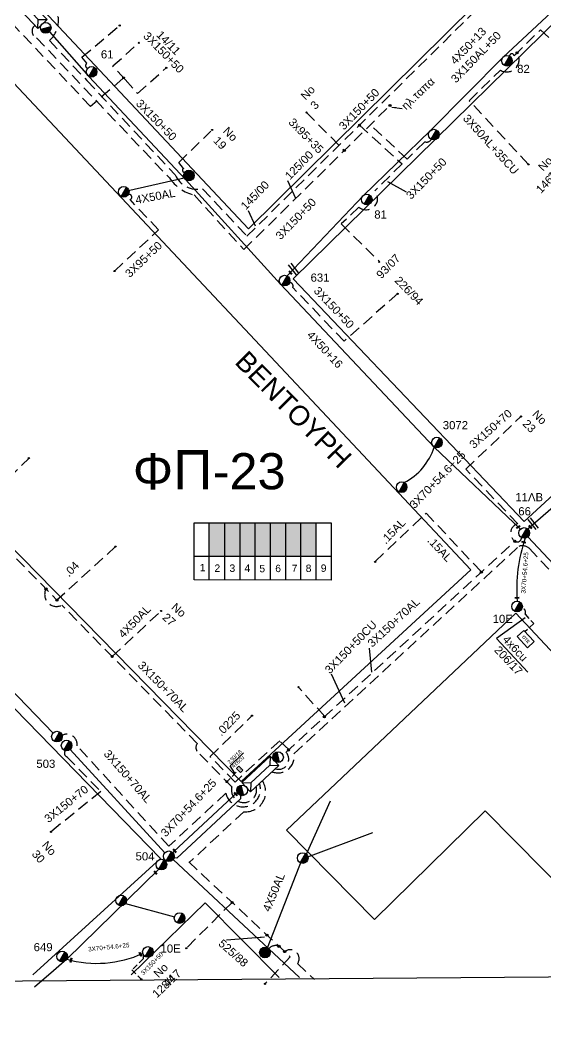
# Model space of a CAD drawing. Header units: millimetres. Extents: x 771 to 3391, y 686 to 1835.
# Drawn here: x 2341.4 to 2457.7, y 748.3 to 971.9 of the extents above; entities that cross this region are included whole.
import ezdxf

# ---------------------------------------------------------------- set-up
doc = ezdxf.new("R2010")
doc.units = ezdxf.units.MM
doc.linetypes.add('DASHED', pattern=[19.05, 12.7, -6.35])
for name, color, linetype in [('Pillar OTE', 7, 'Continuous'), ('Άγνωστα', 7, 'Continuous'), ('Γυμνά εναέρια ΧΤ (3Φ)   4x16CU', 7, 'Continuous'), ('Γυμνά εναέρια ΧΤ (3Φ)   4x50CU', 7, 'Continuous'), ('Γυμνά εναέρια ΧΤ και ΦΟΠ (3Φ)   4x50+16AL', 7, 'Continuous'), ('Εναέρια παροχή ΧΤ 4x25', 7, 'SYN_LINE'), ('Επιγραφές - Σχήματα', 7, 'Continuous'), ('Καλωδια Χ.Τ 3x95+35', 7, 'DASHED'), ('Καλωδια Χ.Τ. 3x50+35', 7, 'Continuous'), ('Καλωδια ΧΤ  3X95+50', 7, 'Continuous'), ('Καλώδια ΧΤ   15AL', 7, 'DASHED'), ('Καλώδια ΧΤ   3x150+50CU', 7, 'DASHED'), ('Καλώδια ΧΤ   3x150+70AL', 7, 'DASHED'), ('Καλώδια ΧΤ   3x150AL+50CU', 7, 'DASHED'), ('Μηχανική τομή', 7, 'Continuous'), ('Στύλος Ξύλινος', 7, 'Continuous'), ('Στύλος Ξύλινος @ 1', 7, 'Continuous'), ('Στύλος ΦΜ', 7, 'Continuous'), ('Στύλος ΦΜ @ 1', 7, 'Continuous'), ('Συνδέσεις', 7, 'Continuous'), ('Συνεστραμμένα ΧΤ   3x70+54.6+25 AL', 7, 'SYN_LINE'), ('Τομή', 7, 'Continuous'), ('Υποσταθμός εναέριος 2 στύλων', 7, 'Continuous'), ('Υποσταθμός πόλεως', 7, 'Continuous'), ('Υπόβαθρο ΔΕΗ', 7, 'Continuous'), ('Υπόγεια Καλώδια Δικτύου ΧΤ   .04', 7, 'DASHED'), ('Υπόγεια Καλώδια Δικτύου ΧΤ   .15', 7, 'DASHED'), ('Υπόγεια καλώδια Παροχών ΧΤ   .0225', 7, 'DASHED'), ('Υπόγεια καλώδια Παροχών ΧΤ   4x50AL', 7, 'DASHED'), ('Υπόγεια καλώδια Παροχών ΧΤ   4x6', 7, 'DASHED')]:
    doc.layers.add(name, color=color, linetype=linetype)
doc.styles.add('arial', font='arial.ttf')
doc.styles.get("Standard").update_dxf_attribs({"font": 'arial.ttf'})
doc.linetypes.add('SYN_LINE', pattern='A,0.5,-0.0001,["/\\/\\/\\/",Standard,S=0.1,R=0,X=0,Y=-0.05],-0.25', length=0.7501)
doc.dimstyles.new('ISO-25', dxfattribs={"dimtxt": 2.5, "dimasz": 2.5, "dimexe": 1.25, "dimexo": 0.625, "dimtad": 1, "dimtxsty": 'Standard', "dimcen": 2.5, "dimadec": 0, "dimazin": 0, "dimtfac": 1, "dimtmove": 0, "dimatfit": 3, "dimfxl": 1, "dimarcsym": 0})

# ---------------------------------------------------------------- blocks, each defined once
blk = doc.blocks.new('ΥΠΑΡΧΩΝ ΤΣΙΜΕΝΤΕΝΙΟΣ ΣΤΥΛΟΣ')
at = {"layer": 'Στύλος ΦΜ'}
blk.add_hatch(color=7, dxfattribs=at).paths.add_polyline_path([(-1.29, -2.28, 0.574793), (2.62, 0, 0.268822), (1.3, 2.27)])
at = {"layer": 'Στύλος ΦΜ', "color": 7}
blk.add_line((-1.29, -2.28), (1.3, 2.27), dxfattribs=at)
blk.add_circle((0, 0), 2.62, dxfattribs=at)
at = {"layer": 'Στύλος ΦΜ', "flags": 4}
for tag, p in [('ΑΡΙΘΜΟΣ', (-4.68, 8.05)), ('ΤΥΠΟΣ', (-4.91, 3.03))]:
    blk.add_attdef(tag, p, '', height=4, dxfattribs=at)
blk = doc.blocks.new('ΥΠΟΣΤΑΘΜΟΣ ΕΝΑΕΡΙΟΣ ΕΠΙ 2 ΣΤΥΛΩΝ')
at = {"layer": 'Υποσταθμός εναέριος 2 στύλων', "linetype": 'Continuous'}
for points in [[(-11.97, -2.11, 0.574793), (-8.45, -0.07, 0.268822), (-9.64, 1.98)], [(9.68, -2.15, 0.574793), (13.19, -0.1, 0.268822), (12.01, 1.95)]]:
    blk.add_hatch(color=256, dxfattribs=at).paths.add_polyline_path(points)
for p, q in [((-11.97, -2.11), (-9.64, 1.98)), ((9.68, -2.15), (12.01, 1.95))]:
    blk.add_line(p, q, dxfattribs=at)
for centre in [(-10.81, -0.07), (10.84, -0.1)]:
    blk.add_circle(centre, 2.36, dxfattribs=at)
at = {"layer": 'Υποσταθμός πόλεως', "linetype": 'Continuous', "ltscale": 40}
blk.add_lwpolyline([(-8.57, 2.82), (8.57, 2.82), (8.57, -2.82), (-8.57, -2.82)], close=True, dxfattribs=at)
for points in [[(-5.75, 0), (-8.57, 2.82)], [(-8.57, -2.82), (-5.75, 0)], [(-5.75, 0), (5.75, 0)], [(5.75, 0), (8.57, 2.82)], [(8.57, -2.82), (5.75, 0)]]:
    blk.add_lwpolyline(points, dxfattribs=at)
at = {"layer": 'Υποσταθμός εναέριος 2 στύλων', "ltscale": 40, "flags": 1}
for tag, p in [('ΜΕΤΑΣΧΗΜΑΤΙΣΜΟΣ', (14.09, 2.51)), ('ΙΣΧΥΣ', (14.07, -0.28)), ('ΑΡΙΘΜΟΣ', (14.19, -3))]:
    blk.add_attdef(tag, p, '', height=1.8, dxfattribs=at)
blk = doc.blocks.new('ΜΗΧΑΝΙΚΗ ΤΟΜΗ')
at = {"layer": 'Μηχανική τομή', "ltscale": 40}
for p, q in [((-1.89, 0.78), (1.89, 0.78)), ((1.89, 0), (-1.89, 0))]:
    blk.add_line(p, q, dxfattribs=at)
blk = doc.blocks.new('ΤΟΜΗ')
at = {"layer": 'Τομή', "ltscale": 40}
for p, q in [((-5.68, 0), (5.68, 0)), ((5.68, -2.33), (-5.68, -2.33))]:
    blk.add_line(p, q, dxfattribs=at)
blk = doc.blocks.new('_ΣΥΝΔΕΣΗ')
at = {"layer": 'Συνδέσεις', "linetype": 'SYN_LINE', "ltscale": 40}
blk.add_hatch(color=256, dxfattribs=at).paths.add_polyline_path([(0.5, -0.01, 1), (-0.5, -0.01, 1)])
at = {"layer": 'Συνδέσεις'}
blk.add_circle((0, -0.01), 0.5, dxfattribs=at)
blk = doc.blocks.new('ΥΠΑΡΧΩΝ ΞΥΛΙΝΟΣ ΣΤΥΛΟΣ')
at = {"layer": 'Στύλος Ξύλινος'}
h = blk.add_hatch(color=7, dxfattribs=at)
h.paths.add_polyline_path([(-2.62, 0, 0.270008), (-1.29, -2.28), (1.3, 2.27, 0.576266)])
h.paths.add_polyline_path([(-1.29, -2.28, 0.574793), (2.62, 0, 0.268822), (1.3, 2.27)])
at = {"layer": 'Στύλος Ξύλινος', "color": 7}
blk.add_line((-1.29, -2.28), (1.3, 2.27), dxfattribs=at)
blk.add_circle((0, 0), 2.62, dxfattribs=at)
at = {"layer": 'Στύλος Ξύλινος', "flags": 4}
for tag, p in [('ΑΡΙΘΜΟΣ', (-4.91, 8.6)), ('ΤΥΠΟΣ', (-4.85, 3.39))]:
    blk.add_attdef(tag, p, '', height=4, dxfattribs=at)
blk = doc.blocks.new('TSONTA XT1')
at = {"ltscale": 40}
h = blk.add_hatch(color=256, dxfattribs=at)
h.dxf.hatch_style = 1
h.paths.add_polyline_path([(596, 2487.7), (597.1, 2488.8), (596, 2489.9), (594.9, 2488.8)])
blk.add_lwpolyline([(594.9, 2488.8), (596, 2489.9), (597.1, 2488.8), (596, 2487.7)], close=True, dxfattribs=at)
blk = doc.blocks.new('PILLAR ΟΤΕ')
at = {"layer": 'Pillar OTE', "ltscale": 40}
blk.add_lwpolyline([(-3.31, 2.02), (3.39, 2.02), (3.39, -1.99), (-3.31, -1.99)], close=True, dxfattribs=at)
at = {"layer": 'Pillar OTE', "insert": (-1.81, 0.71), "char_height": 1.3575, "width": 109.961, "attachment_point": 1}
blk.add_mtext('{\\fArial|b1|i0|c161|p34;OTE}', dxfattribs=at)

msp = doc.modelspace()

# ---------------------------------------------------------------- hatches: boundary and pattern name
at = {"layer": 'Καλώδια ΧΤ   3x150+50CU', "linetype": 'DASHED', "ltscale": 0.2}
h = msp.add_hatch(color=62, dxfattribs=at)
h.dxf.hatch_style = 1
h.paths.add_polyline_path([(2386.64348, 860.65205), (2383.20361, 860.65227), (2383.20315, 853.29168), (2386.64302, 853.28834)])
h = msp.add_hatch(color=173, dxfattribs=at)
h.dxf.hatch_style = 1
h.paths.add_polyline_path([(2390.08305, 860.65184), (2386.64348, 860.65205), (2386.64302, 853.28834), (2390.08259, 853.285)])
h = msp.add_hatch(color=5, dxfattribs=at)
h.dxf.hatch_style = 1
h.paths.add_polyline_path([(2393.38061, 860.65163), (2390.08305, 860.65184), (2390.08259, 853.285), (2393.38015, 853.2818)])
h = msp.add_hatch(color=151, dxfattribs=at)
h.dxf.hatch_style = 1
h.paths.add_polyline_path([(2396.76661, 860.65142), (2393.38061, 860.65163), (2393.38015, 853.2818), (2396.76614, 853.27851)])
h = msp.add_hatch(color=30, dxfattribs=at)
h.dxf.hatch_style = 1
h.paths.add_polyline_path([(2400.16325, 860.65121), (2396.76661, 860.65142), (2396.76614, 853.27851), (2400.16279, 853.27521)])
h = msp.add_hatch(color=1, dxfattribs=at)
h.dxf.hatch_style = 1
h.paths.add_polyline_path([(2403.5003, 860.651), (2400.16325, 860.65121), (2400.16279, 853.27521), (2403.49983, 853.27197)])
h = msp.add_hatch(color=6, dxfattribs=at)
h.dxf.hatch_style = 1
h.paths.add_polyline_path([(2406.88867, 860.65079), (2403.5003, 860.651), (2403.49983, 853.27197), (2406.88821, 853.26868)])

# ---------------------------------------------------------------- linework, layer by layer
at = {"layer": 'Pillar OTE', "ltscale": 40}
for points in [[(2379.87491, 848.01219), (2379.8757, 860.65248), (2410.20877, 860.65058), (2410.20798, 847.98283), (2379.87491, 848.01312)], [(2383.20282, 848.0098), (2383.20361, 860.65227)], [(2386.64269, 848.00636), (2386.64348, 860.65205)], [(2390.08226, 848.00293), (2390.08305, 860.65184)], [(2393.37982, 847.99963), (2393.38061, 860.65163)], [(2396.76581, 847.99625), (2396.76661, 860.65142)], [(2400.16246, 847.99286), (2400.16325, 860.65121)], [(2403.4995, 847.98953), (2403.5003, 860.651)], [(2406.88788, 847.98614), (2406.88867, 860.65079)], [(2379.87524, 853.29491), (2410.20831, 853.26545)]]:
    msp.add_lwpolyline(points, dxfattribs=at)
at = {"layer": 'Άγνωστα', "color": 5, "linetype": 'DASHED', "ltscale": 0.2}
for points in [[(2356.3071, 961.25786, -0.665589993), (2356.0922, 962.34059), (2355.01733, 963.72187), (2363.39193, 970.71355)], [(2377.76575, 938.23193, -0.845984126), (2377.50689, 939.03469), (2376.44603, 940.40453), (2376.44603, 940.40453), (2376.44603, 940.40453), (2383.59507, 947.32862)]]:
    msp.add_lwpolyline(points, format="xyb", dxfattribs=at)
at = {"layer": 'Άγνωστα', "color": 173, "linetype": 'DASHED', "ltscale": 0.2}
for points in [[(2364.59011, 958.72931), (2361.86974, 961.75212), (2367.62997, 966.87926)], [(2364.59011, 958.72931), (2367.32764, 955.68745), (2373.7052, 961.34735)]]:
    msp.add_lwpolyline(points, dxfattribs=at)
at = {"layer": 'Άγνωστα', "color": 1, "linetype": 'DASHED', "ltscale": 0.2}
msp.add_lwpolyline([(2330.82839, 862.5952), (2343.38279, 875.02191)], dxfattribs=at)
at = {"layer": 'Άγνωστα', "color": 6, "linetype": 'DASHED', "ltscale": 0.2}
msp.add_lwpolyline([(2408.76353, 817.78551), (2402.97717, 824.28232)], dxfattribs=at)
at = {"layer": 'Άγνωστα', "color": 30}
for points in [[(2404.54908, 786.81839), (2404.98608, 787.86692), (2410.08249, 799.1362)], [(2404.44071, 786.5048), (2419.42909, 792.14657)]]:
    msp.add_lwpolyline(points, dxfattribs=at)
at = {"layer": 'Άγνωστα', "color": 30, "linetype": 'SYN_LINE', "ltscale": 20}
msp.add_lwpolyline([(2396.12697, 766.61084), (2403.73963, 786.19907)], dxfattribs=at)
at = {"layer": 'Γυμνά εναέρια ΧΤ (3Φ)   4x16CU', "color": 62, "linetype": 'SYN_LINE', "ltscale": 8}
msp.add_lwpolyline([(2364.6763, 776.42642), (2375.50129, 773.44683)], dxfattribs=at)
at = {"layer": 'Γυμνά εναέρια ΧΤ (3Φ)   4x50CU', "color": 5, "linetype": 'Continuous', "ltscale": 0.2}
msp.add_lwpolyline([(2377.68624, 936.93356), (2364.98387, 934.0224)], dxfattribs=at)
at = {"layer": 'Γυμνά εναέρια ΧΤ και ΦΟΠ (3Φ)   4x50+16AL', "color": 30, "linetype": 'Continuous', "ltscale": 0.2}
msp.add_lwpolyline([(2400.47333, 915.27745), (2417.25317, 933.04133), (2432.19533, 947.48451), (2448.25143, 963.72544), (2479.33431, 992.67261)], dxfattribs=at)
at = {"layer": 'Γυμνά εναέρια ΧΤ και ΦΟΠ (3Φ)   4x50+16AL', "color": 133, "linetype": 'Continuous', "ltscale": 0.2}
msp.add_lwpolyline([(2571.06841, 984.38401), (2570.0866, 966.80187), (2558.3023, 953.85609), (2532.44541, 930.67911), (2505.49105, 905.73047), (2485.22367, 887.36823), (2466.21486, 870.08366), (2453.12063, 858.7364)], dxfattribs=at)
at = {"layer": 'Γυμνά εναέρια ΧΤ και ΦΟΠ (3Φ)   4x50+16AL', "color": 5, "linetype": 'Continuous', "ltscale": 0.2}
for points in [[(2347.81439, 969.31423), (2356.57941, 959.42164), (2377.91693, 936.64842), (2399.01707, 913.46244), (2433.02354, 877.39385), (2452.07827, 859.22111)], [(2375.21024, 786.18441), (2396.39231, 766.40327), (2403.21257, 760.03407)]]:
    msp.add_lwpolyline(points, dxfattribs=at)
at = {"layer": 'Γυμνά εναέρια ΧΤ και ΦΟΠ (3Φ)   4x50+16AL', "color": 151, "linetype": 'Continuous', "ltscale": 0.2}
msp.add_lwpolyline([(2348.62363, 814.12641), (2317.58201, 846.27526), (2267.81898, 897.78717), (2266.29919, 899.85698), (2256.05528, 908.94181)], dxfattribs=at)
at = {"layer": 'Γυμνά εναέρια ΧΤ και ΦΟΠ (3Φ)   4x50+16AL', "color": 6, "linetype": 'Continuous', "ltscale": 0.2}
msp.add_lwpolyline([(2453.73961, 857.55234), (2474.3471, 835.67413), (2498.2593, 812.499)], dxfattribs=at)
at = {"layer": 'Γυμνά εναέρια ΧΤ και ΦΟΠ (3Φ)   4x50+16AL', "color": 62, "linetype": 'Continuous', "ltscale": 0.2}
msp.add_lwpolyline([(2372.03198, 783.99637), (2351.64622, 764.09205), (2348.72331, 761.54764), (2344.50211, 757.87307)], dxfattribs=at)
at = {"layer": 'Καλωδια Χ.Τ 3x95+35', "color": 30, "linetype": 'DASHED', "ltscale": 0.2}
for points in [[(2404.7147, 951.46435), (2413.10049, 943.0436)], [(2388.26892, 776.65104), (2378.11573, 766.5017)]]:
    msp.add_lwpolyline(points, dxfattribs=at)
at = {"layer": 'Καλωδια Χ.Τ. 3x50+35', "color": 30, "linetype": 'DASHED', "ltscale": 0.2}
msp.add_lwpolyline([(2453.87134, 939.9754), (2440.76324, 954.07012)], dxfattribs=at)
at = {"layer": 'Καλωδια ΧΤ  3X95+50', "color": 5, "linetype": 'DASHED', "ltscale": 0.2}
msp.add_lwpolyline([(2362.22926, 916.3749), (2371.98523, 925.47107), (2371.98523, 925.47107), (2365.66717, 932.18913, 1.027132759), (2365.26992, 933.29037)], format="xyb", dxfattribs=at)
at = {"layer": 'Καλώδια ΧΤ   15AL', "color": 6, "ltscale": 0.2}
msp.add_lwpolyline([(2419.95855, 852.11984), (2431.20627, 862.81313), (2431.20627, 862.81313), (2443.4684, 849.77469)], dxfattribs=at)
at = {"layer": 'Καλώδια ΧΤ   3x150+50CU', "color": 1, "linetype": 'DASHED', "ltscale": 0.2}
for points in [[(2342.55809, 978.49361, -0.696204639), (2344.40844, 978.26401), (2349.84449, 972.46896, -0.231952963), (2347.8237, 967.37143), (2356.10764, 958.5301), (2375.64792, 937.67504, 0.353306853), (2381.71731, 934.57973), (2391.55364, 924.0938), (2442.93671, 974.77287), (2432.18839, 985.6207)], [(2416.46083, 948.65975), (2425.87906, 940.07396), (2419.8475, 934.14975, -0.929041081), (2416.29418, 930.54484), (2412.43292, 926.78691), (2420.86791, 918.45866)]]:
    msp.add_lwpolyline(points, format="xyb", dxfattribs=at)
at = {"layer": 'Καλώδια ΧΤ   3x150+50CU', "color": 173, "linetype": 'DASHED', "ltscale": 0.2}
msp.add_lwpolyline([(2364.08386, 958.96305), (2356.92345, 952.78636), (2339.80037, 970.93988)], dxfattribs=at)
at = {"layer": 'Καλώδια ΧΤ   3x150+50CU', "color": 30, "linetype": 'DASHED', "ltscale": 0.2}
for points in [[(2344.62332, 970.73333, 0.59462401), (2344.97633, 967.9997), (2374.40934, 936.96413, 0.193008063), (2379.84135, 933.22176), (2390.8629, 921.11068), (2423.21628, 953.02079)], [(2440.76324, 954.07012), (2447.65461, 960.83885, 0.799045342), (2451.35232, 964.65853)], [(2432.34017, 945.53254, -0.400402376), (2430.89654, 945.00216), (2426.98513, 941.16035), (2418.87729, 948.74125)], [(2399.90493, 765.7846, -0.847040471), (2402.76499, 763.1137), (2406.51624, 759.61054)]]:
    msp.add_lwpolyline(points, format="xyb", dxfattribs=at)
at = {"layer": 'Καλώδια ΧΤ   3x150+50CU', "color": 5, "linetype": 'DASHED', "ltscale": 0.2}
msp.add_lwpolyline([(2424.94489, 911.37828), (2413.04712, 900.84131), (2413.04712, 900.84131), (2413.04712, 900.84131), (2401.7072, 912.75649, 0.56697626), (2400.97289, 913.79768)], format="xyb", dxfattribs=at)
at = {"layer": 'Καλώδια ΧΤ   3x150+50CU', "color": 173, "linetype": 'DASHED', "ltscale": 0.2}
msp.add_lwpolyline([(2397.08748, 805.59212, 0.593293818), (2401.96211, 809.55074), (2451.7381, 855.43172, -0.293736201), (2454.0251, 855.01782), (2473.55463, 834.28403), (2495.68162, 812.82371, 0.213008599), (2499.74773, 808.88011), (2517.94556, 789.21805, 0.430554621), (2519.61237, 788.68484)], format="xyb", dxfattribs=at)
at = {"layer": 'Καλώδια ΧΤ   3x150+50CU', "color": 30, "linetype": 'DASHED', "ltscale": 0.2}
msp.add_arc((2397.8881, 765.15781), 1.94642, 66.4713839, 140.2178593, dxfattribs=at)
at = {"layer": 'Καλώδια ΧΤ   3x150+70AL', "color": 30, "linetype": 'DASHED', "ltscale": 0.2}
for points in [[(2449.68548, 963.9305, -0.94311259), (2450.70712, 964.02481), (2456.55349, 969.76714), (2456.55349, 969.76714), (2470.03505, 957.04386)], [(2394.95596, 803.61436, -0.631094406), (2390.87964, 796.73597), (2378.79818, 785.48261)]]:
    msp.add_lwpolyline(points, format="xyb", dxfattribs=at)
at = {"layer": 'Καλώδια ΧΤ   3x150+70AL', "color": 6, "linetype": 'DASHED', "ltscale": 0.2}
for points in [[(2450.86207, 856.5898, -0.629677653), (2451.48587, 860.46409), (2439.99117, 872.5419), (2452.20421, 884.16529)], [(2397.79026, 806.24421, 0.781426158), (2400.20219, 809.89409), (2450.86207, 856.5898, 0.630957674), (2452.31202, 857.406)]]:
    msp.add_lwpolyline(points, format="xyb", dxfattribs=at)
at = {"layer": 'Καλώδια ΧΤ   3x150+70AL', "color": 1, "linetype": 'DASHED', "ltscale": 0.2}
msp.add_lwpolyline([(2393.58207, 802.28123, -1.298273677), (2388.19612, 802.22152), (2380.52406, 810.09237, -0.331914663), (2380.56929, 811.83819), (2350.59529, 842.42451, -0.716242037), (2347.05802, 846.03403)], format="xyb", dxfattribs=at)
at = {"layer": 'Καλώδια ΧΤ   3x150+70AL', "color": 151, "linetype": 'DASHED', "ltscale": 0.2}
msp.add_lwpolyline([(2394.32027, 803.02453, -1.059455331), (2386.8661, 800.8247), (2374.25894, 789.08168), (2353.94641, 811.31045, 0.613295364), (2350.64503, 813.61117)], format="xyb", dxfattribs=at)
at = {"layer": 'Καλώδια ΧΤ   3x150+70AL', "color": 62, "linetype": 'DASHED', "ltscale": 0.2}
msp.add_lwpolyline([(2351.34883, 810.23146, 0.553865635), (2351.70526, 808.90111), (2359.20189, 801.20334), (2348.16541, 792.28923)], format="xyb", dxfattribs=at)
at = {"layer": 'Καλώδια ΧΤ   3x150+70AL', "color": 30, "linetype": 'DASHED', "ltscale": 0.2}
msp.add_lwpolyline([(2378.65768, 785.62662), (2401.14663, 764.62502), (2395.53518, 758.61616)], dxfattribs=at)
at = {"layer": 'Καλώδια ΧΤ   3x150AL+50CU', "color": 62, "linetype": 'DASHED', "ltscale": 0.1}
msp.add_lwpolyline([(2369.05004, 764.67428, 0.828043456), (2368.60197, 764.21084), (2366.09333, 761.76211), (2368.17119, 759.66282)], format="xyb", dxfattribs=at)
at = {"layer": 'Συνεστραμμένα ΧΤ   3x70+54.6+25 AL', "color": 62, "linetype": 'SYN_LINE', "ltscale": 20}
for points in [[(2373.34085, 787.6158), (2351.63043, 811.37433)], [(2389.41079, 800.98983), (2374.25394, 786.87189)]]:
    msp.add_lwpolyline(points, dxfattribs=at)
at = {"layer": 'Συνεστραμμένα ΧΤ   3x70+54.6+25 AL', "color": 5, "linetype": 'SYN_LINE', "ltscale": 20}
msp.add_lwpolyline([(2390.09094, 800.3514), (2390.16251, 799.58349), (2376.06075, 786.44832), (2374.7595, 786.50845)], dxfattribs=at)
at = {"layer": 'Συνεστραμμένα ΧΤ   3x70+54.6+25 AL', "color": 5, "linetype": 'SYN_LINE', "ltscale": 8}
msp.add_arc((2419.94955, 881.73005), 13.77432, 297.8773982, 341.6510815, dxfattribs=at)
at = {"layer": 'Συνεστραμμένα ΧΤ   3x70+54.6+25 AL', "color": 6, "linetype": 'SYN_LINE', "ltscale": 15}
msp.add_arc((2486.76111, 845.89162), 35.50041, 161.3455595, 184.1646111, dxfattribs=at)
at = {"layer": 'Συνεστραμμένα ΧΤ   3x70+54.6+25 AL', "color": 62, "linetype": 'SYN_LINE', "ltscale": 20}
msp.add_arc((2358.30158, 787.71574), 24.54327, 254.2661979, 294.5389723, dxfattribs=at)
at = {"layer": 'Υπόβαθρο ΔΕΗ'}
for points in [[(887.18759, 748.25165), (2875.29445, 763.38266), (2895.53155, 1762.67838)], [(2401.81687, 914.64734), (2512.09975, 1022.96756), (2567.82433, 966.55267), (2452.90556, 860.96698), (2401.81687, 914.64734)], [(2441.92392, 975.10729), (2391.86534, 925.73456), (2341.95485, 978.94116)], [(2390.28948, 803.40516), (2441.12813, 850.26565), (2330.69708, 967.68813), (2279.43243, 916.52679), (2390.28948, 803.40516)], [(2303.29162, 759.4639), (2212.369, 850.37866), (2262.16362, 899.52943), (2372.39384, 786.34165), (2344.16139, 760.63633)], [(2476.51846, 764.29156), (2500.75717, 787.59613), (2451.09439, 840.64067), (2400.30299, 792.62409), (2419.77078, 772.84834), (2444.25129, 796.90561), (2476.51846, 764.29156)], [(2365.93279, 760.60217), (2382.32548, 776.60337), (2398.66086, 760.05899)]]:
    msp.add_lwpolyline(points, dxfattribs=at)
at = {"layer": 'Υπόβαθρο ΔΕΗ', "lineweight": -3, "ltscale": 0.1}
msp.add_lwpolyline([(2446.77447, 835.04074), (2453.7192, 827.62312)], dxfattribs=at)
at = {"layer": 'Υπόγεια Καλώδια Δικτύου ΧΤ   .04', "color": 1, "ltscale": 0.2}
msp.add_lwpolyline([(2362.46809, 855.39583), (2349.48769, 843.55473)], dxfattribs=at)
at = {"layer": 'Υπόγεια Καλώδια Δικτύου ΧΤ   .15', "color": 1, "linetype": 'DASHED', "ltscale": 0.2}
msp.add_lwpolyline([(2303.17707, 890.81138), (2349.48769, 843.55473)], dxfattribs=at)
at = {"layer": 'Υπόγεια καλώδια Παροχών ΧΤ   .0225', "color": 6, "ltscale": 0.2}
msp.add_lwpolyline([(2400.81919, 810.46281), (2398.80535, 812.4141), (2388.91413, 803.29688), (2388.91413, 803.29688), (2388.91413, 803.29688), (2383.40999, 808.94364), (2392.75615, 818.05963)], dxfattribs=at)
at = {"layer": 'Υπόγεια καλώδια Παροχών ΧΤ   4x50AL', "color": 1, "ltscale": 0.2}
msp.add_lwpolyline([(2361.71935, 831.07321), (2372.45868, 841.06671)], dxfattribs=at)
at = {"layer": 'Υπόγεια καλώδια Παροχών ΧΤ   4x6', "color": 6, "linetype": 'DASHED', "ltscale": 0.1}
msp.add_lwpolyline([(2452.48727, 841.87394, -0.4506968), (2453.11812, 840.41104), (2455.04305, 838.35503), (2453.09996, 836.53581)], format="xyb", dxfattribs=at)
at = {"layer": 'Υπόγεια καλώδια Παροχών ΧΤ   4x6', "color": 1, "linetype": 'DASHED', "ltscale": 0.1}
msp.add_lwpolyline([(2386.90461, 803.22892), (2389.62943, 805.88492)], dxfattribs=at)

# ---------------------------------------------------------------- block references
at = {"layer": 'Pillar OTE'}
for p, xscale, yscale, zscale, rotation in [((2453.24192, 834.93858), 0.4999999999999998, 0.4999999999999998, 0.4999999999999998, 313.0925693752205), ((2389.92761, 806.14272), 0.1838998183894502, 0.1838998183894502, 0.1838998183894502, 314.1)]:
    msp.add_blockref('PILLAR ΟΤΕ', p, dxfattribs=dict(at, xscale=xscale, yscale=yscale, zscale=zscale, rotation=rotation))
at = {"layer": 'Μηχανική τομή'}
for p, xscale, yscale, zscale, rotation in [((2401.10827, 915.94963), 0.2500000000001928, 0.2500000000001928, 0.2500000000001928, 312.6268794242704), ((2451.66631, 859.64931), 0.2499999999999681, 0.2499999999999681, 0.2499999999999681, 36.11407878704492), ((2454.20563, 859.67222), 0.2500000000001928, 0.2500000000001928, 0.2500000000001928, 312.6268794242704), ((2452.81535, 856.28224), 0.2499999999999681, 0.2499999999999681, 0.2499999999999681, 347.9370795097375), ((2451.3295, 843.96754), 0.2499999999999681, 0.2499999999999681, 0.2499999999999681, 1.956374885036661), ((2388.97052, 800.55518), 0.2500000000001928, 0.2500000000001928, 0.2500000000001928, 312.6268794242704), ((2375.47493, 788.00761), 0.2500000000001928, 0.2500000000001928, 0.2500000000001928, 312.6268794242704), ((2371.23102, 783.17208), 0.2500000000001928, 0.2500000000001928, 0.2500000000001928, 312.6268794242704), ((2367.90136, 765.12776), 0.2500000000001928, 0.2500000000001928, 0.2500000000001928, 294.7588010702061), ((2352.50897, 763.90274), 0.2500000000001928, 0.2500000000001928, 0.2500000000001928, 256.3588580171265)]:
    msp.add_blockref('ΜΗΧΑΝΙΚΗ ΤΟΜΗ', p, dxfattribs=dict(at, xscale=xscale, yscale=yscale, zscale=zscale, rotation=rotation))
at = {"layer": 'Στύλος Ξύλινος @ 1', "ltscale": 40, "xscale": 0.4499999999998181, "yscale": 0.4499999999998181, "zscale": 0.4499999999998181}
for p in [(2378.70605, 937.52273), (2395.54141, 765.58895)]:
    msp.add_blockref('ΥΠΑΡΧΩΝ ΞΥΛΙΝΟΣ ΣΤΥΛΟΣ', p, dxfattribs=at)
at = {"layer": 'Στύλος ΦΜ @ 1', "ltscale": 40}
ref = msp.add_blockref('ΥΠΑΡΧΩΝ ΤΣΙΜΕΝΤΕΝΙΟΣ ΣΤΥΛΟΣ', (2357.16045, 960.44611), dxfattribs=dict(at, xscale=0.4499999999998181, yscale=0.4499999999998181, zscale=0.4499999999998181))
ref.add_attrib('ΤΥΠΟΣ', '61', (2359.21176, 963.42891), dxfattribs={"layer": 'Στύλος ΦΜ', "height": 1.8, "flags": 4})
ref = msp.add_blockref('ΥΠΑΡΧΩΝ ΤΣΙΜΕΝΤΕΝΙΟΣ ΣΤΥΛΟΣ', (2449.09992, 962.90861), dxfattribs=dict(at, xscale=0.4499999999998181, yscale=0.4499999999998181, zscale=0.4499999999998181))
ref.add_attrib('ΤΥΠΟΣ', '82', (2451.36041, 960.20643), dxfattribs={"layer": 'Στύλος ΦΜ', "height": 1.8, "flags": 4})
at = {"layer": 'Στύλος ΦΜ @ 1', "ltscale": 40, "xscale": 0.4499999999998181, "yscale": 0.4499999999998181, "zscale": 0.4499999999998181}
for p in [(2432.92121, 946.55701), (2364.27239, 933.91652), (2425.80272, 868.53343), (2349.49921, 813.33869), (2374.25394, 786.87189), (2403.89588, 786.47841), (2363.70011, 777.08534), (2376.6512, 773.19221)]:
    msp.add_blockref('ΥΠΑΡΧΩΝ ΤΣΙΜΕΝΤΕΝΙΟΣ ΣΤΥΛΟΣ', p, dxfattribs=at)
at = {"layer": 'Στύλος ΦΜ @ 1', "ltscale": 40}
ref = msp.add_blockref('ΥΠΑΡΧΩΝ ΤΣΙΜΕΝΤΕΝΙΟΣ ΣΤΥΛΟΣ', (2418.07365, 932.19637), dxfattribs=dict(at, xscale=0.4499999999998181, yscale=0.4499999999998181, zscale=0.4499999999998181))
ref.add_attrib('ΤΥΠΟΣ', '81', (2419.74124, 927.98259), dxfattribs={"layer": 'Στύλος ΦΜ', "height": 1.8, "flags": 4})
ref = msp.add_blockref('ΥΠΑΡΧΩΝ ΤΣΙΜΕΝΤΕΝΙΟΣ ΣΤΥΛΟΣ', (2399.88777, 914.25556), dxfattribs=dict(at, xscale=0.4499999999998181, yscale=0.4499999999998181, zscale=0.4499999999998181))
ref.add_attrib('ΤΥΠΟΣ', '631', (2405.63278, 914.02443), dxfattribs={"layer": 'Στύλος ΦΜ', "height": 1.8, "flags": 4})
ref = msp.add_blockref('ΥΠΑΡΧΩΝ ΤΣΙΜΕΝΤΕΝΙΟΣ ΣΤΥΛΟΣ', (2433.60458, 878.41832), dxfattribs=dict(at, xscale=0.4499999999998181, yscale=0.4499999999998181, zscale=0.4499999999998181))
ref.add_attrib('ΤΥΠΟΣ', '3072', (2434.89609, 881.36889), dxfattribs={"layer": 'Στύλος ΦΜ', "height": 1.8, "flags": 4})
ref = msp.add_blockref('ΥΠΑΡΧΩΝ ΤΣΙΜΕΝΤΕΝΙΟΣ ΣΤΥΛΟΣ', (2452.93057, 858.40826), dxfattribs=dict(at, xscale=0.4499999999998181, yscale=0.4499999999998181, zscale=0.4499999999998181))
ref.add_attrib('ΤΥΠΟΣ', '66', (2451.61489, 862.32313), dxfattribs={"layer": 'Στύλος ΦΜ', "height": 1.8, "flags": 4})
ref.add_attrib('ΑΡΙΘΜΟΣ', '11ΛΒ', (2450.95925, 865.43523), dxfattribs={"layer": 'Στύλος ΦΜ', "height": 1.8, "flags": 4})
ref = msp.add_blockref('ΥΠΑΡΧΩΝ ΤΣΙΜΕΝΤΕΝΙΟΣ ΣΤΥΛΟΣ', (2451.33899, 842.13584), dxfattribs=dict(at, xscale=0.4499999999998181, yscale=0.4499999999998181, zscale=0.4499999999998181))
ref.add_attrib('ΤΥΠΟΣ', '10Ε', (2445.9406, 838.51617), dxfattribs={"layer": 'Στύλος ΦΜ', "height": 1.8, "flags": 4})
ref = msp.add_blockref('ΥΠΑΡΧΩΝ ΤΣΙΜΕΝΤΕΝΙΟΣ ΣΤΥΛΟΣ', (2351.62816, 811.37562), dxfattribs=dict(at, xscale=0.4499999999998181, yscale=0.4499999999998181, zscale=0.4499999999998181))
ref.add_attrib('ΤΥΠΟΣ', '503', (2344.93855, 806.44416), dxfattribs={"layer": 'Στύλος ΦΜ', "height": 1.8, "flags": 4})
ref = msp.add_blockref('ΥΠΑΡΧΩΝ ΤΣΙΜΕΝΤΕΝΙΟΣ ΣΤΥΛΟΣ', (2372.61528, 785.01956), dxfattribs=dict(at, xscale=0.4499999999998181, yscale=0.4499999999998181, zscale=0.4499999999998181))
ref.add_attrib('ΤΥΠΟΣ', '504', (2366.89946, 785.95547), dxfattribs={"layer": 'Στύλος ΦΜ', "height": 1.8, "flags": 4})
ref = msp.add_blockref('ΥΠΑΡΧΩΝ ΤΣΙΜΕΝΤΕΝΙΟΣ ΣΤΥΛΟΣ', (2350.63584, 764.69726), dxfattribs=dict(at, xscale=0.4499999999998181, yscale=0.4499999999998181, zscale=0.4499999999998181))
ref.add_attrib('ΤΥΠΟΣ', '649', (2344.33601, 765.86635), dxfattribs={"layer": 'Στύλος ΦΜ', "height": 1.8, "flags": 4})
ref = msp.add_blockref('ΥΠΑΡΧΩΝ ΤΣΙΜΕΝΤΕΝΙΟΣ ΣΤΥΛΟΣ', (2369.63107, 765.69875), dxfattribs=dict(at, xscale=0.4499999999998181, yscale=0.4499999999998181, zscale=0.4499999999998181))
ref.add_attrib('ΤΥΠΟΣ', '10Ε', (2372.41646, 765.55476), dxfattribs={"layer": 'Στύλος ΦΜ', "height": 1.8, "flags": 4})
at = {"layer": 'Συνδέσεις'}
for p, xscale, yscale, zscale in [((2363.39193, 970.71355), 0.25, 0.25, 0.25), ((2367.62997, 966.87926), 0.25, 0.25, 0.25), ((2451.35232, 964.65853), 0.4777242751394019, 0.4777242751394019, 0.4777242751394019), ((2449.68814, 963.5088), 0.4777242751394019, 0.4777242751394019, 0.4777242751394019), ((2373.7052, 961.34735), 0.25, 0.25, 0.25), ((2423.21628, 953.02079), 0.4777242751394019, 0.4777242751394019, 0.4777242751394019), ((2404.7147, 951.46435), 0.25, 0.25, 0.25), ((2416.46083, 948.65975), 0.4777242751394019, 0.4777242751394019, 0.4777242751394019), ((2383.85327, 947.60111), 0.25, 0.25, 0.25), ((2413.10049, 943.0436), 0.4777242751394019, 0.4777242751394019, 0.4777242751394019), ((2453.87134, 939.9754), 0.25, 0.25, 0.25), ((2420.82954, 918.42468), 0.25, 0.25, 0.25), ((2362.22926, 916.3749), 0.25, 0.25, 0.25), ((2424.90652, 911.3443), 0.25, 0.25, 0.25), ((2452.22828, 884.1882), 0.25, 0.25, 0.25), ((2343.26139, 874.99852), 0.25, 0.25, 0.25), ((2450.84465, 856.57374), 0.4777242751394019, 0.4777242751394019, 0.4777242751394019), ((2362.46809, 855.39583), 0.25, 0.25, 0.25), ((2419.92943, 852.00137), 0.25, 0.25, 0.25), ((2443.42857, 849.73798), 0.4777242751394019, 0.4777242751394019, 0.4777242751394019), ((2347.05802, 846.03403), 0.4777242751394019, 0.4777242751394019, 0.4777242751394019), ((2349.48769, 843.55473), 0.4777242751394019, 0.4777242751394019, 0.4777242751394019), ((2372.54606, 841.15976), 0.25, 0.25, 0.25), ((2361.72264, 831.07627), 0.4777242751394019, 0.4777242751394019, 0.4777242751394019), ((2402.96576, 824.29514), 0.25, 0.25, 0.25), ((2392.66466, 817.97822), 0.25, 0.25, 0.25), ((2408.70061, 817.72751), 0.4777242751394019, 0.4777242751394019, 0.4777242751394019), ((2400.75355, 810.40231), 0.4777242751394019, 0.4777242751394019, 0.4777242751394019), ((2348.16541, 792.28923), 0.25, 0.25, 0.25), ((2388.26892, 776.65104), 0.4777242751394019, 0.4777242751394019, 0.4777242751394019), ((2396.00243, 769.429), 0.4777242751394019, 0.4777242751394019, 0.4777242751394019), ((2398.66513, 766.94241), 0.4777242751394019, 0.4777242751394019, 0.4777242751394019), ((2378.13344, 766.52067), 0.25, 0.25, 0.25), ((2399.90493, 765.7846), 0.4777242751394019, 0.4777242751394019, 0.4777242751394019), ((2368.17119, 759.66282), 0.25, 0.25, 0.25), ((2395.5529, 758.63513), 0.25, 0.25, 0.25)]:
    msp.add_blockref('_ΣΥΝΔΕΣΗ', p, dxfattribs=dict(at, xscale=xscale, yscale=yscale, zscale=zscale))
at = {"layer": 'Συνδέσεις', "xscale": 0.2, "yscale": 0.2, "zscale": 0.2}
for p, rotation in [((1914.52989, 714.73908), 311.985637272083), ((1947.42986, 541.30133), 314.2672482879082)]:
    msp.add_blockref('TSONTA XT1', p, dxfattribs=dict(at, rotation=rotation))
at = {"layer": 'Τομή', "xscale": 0.2499999999999669, "yscale": 0.2499999999999669, "zscale": 0.2499999999999669, "rotation": 308.1680509152084}
for p in [(2402.1222, 917.02301), (2455.13608, 860.62268)]:
    msp.add_blockref('ΤΟΜΗ', p, dxfattribs=at)
at = {"layer": 'Υποσταθμός εναέριος 2 στύλων', "xscale": 0.4999999999999998, "yscale": 0.4999999999999998, "zscale": 0.4999999999999998}
for p, rotation in [((2343.33402, 974.15593), 313.2781674101927), ((2394.49674, 805.10858), 222.8571681956899)]:
    msp.add_blockref('ΥΠΟΣΤΑΘΜΟΣ ΕΝΑΕΡΙΟΣ ΕΠΙ 2 ΣΤΥΛΩΝ', p, dxfattribs=dict(at, rotation=rotation))

# ---------------------------------------------------------------- texts
at = {"ltscale": 40, "insert": (2391.70005, 899.07654), "char_height": 4, "width": 50.2149778, "attachment_point": 1, "rotation": 314.6348231, "style": 'arial'}
msp.add_mtext('{\\H1.083x;BENTOΥPH}', dxfattribs=at)
at = {"ltscale": 30, "char_height": 1.63441, "width": 11.2572904, "attachment_point": 1}
for s, insert in [('1', (2381.12107, 851.57351)), ('2', (2384.35953, 851.44005)), ('3', (2387.69012, 851.44005)), ('4', (2390.99363, 851.44005)), ('5', (2394.29713, 851.35887)), ('6', (2397.81726, 851.38593)), ('7', (2401.44571, 851.38593)), ('8', (2404.55967, 851.41299)), ('9', (2407.89026, 851.44005))]:
    msp.add_mtext(s, dxfattribs=dict(at, insert=insert))
at = {"layer": 'Άγνωστα', "color": 7, "attachment_point": 1}
for s, gutter_width, insert, char_height, rotation in [('3X150+50', 12.5, (2369.73411, 969.50475), 1.8, 314.3568019), ('14/11', 12.5, (2372.64328, 969.75539), 1.8, 314.3568019), ('3X150AL+50', 12.5, (2436.52672, 959.11706), 1.8, 45.8272142), ('4X50+13', 12.5, (2436.38681, 963.17694), 1.8, 46.2596131), ('3X150+50', 12.5, (2411.71136, 948.69471), 1.8, 45.8272142), ('3X150+50', 12.5, (2368.12499, 954.55614), 1.8, 314.3568019), ('3X50AL+35CU', 12.5, (2440.56309, 951.25565), 1.8, 312.2172662), ('3x95+35', 12.5, (2401.89643, 950.42067), 1.8, 314.3568019), ('125/00', 12.5, (2399.76464, 937.67941), 1.8, 45.8272142), ('3X150+50', 12.5, (2426.58674, 933.33693), 1.8, 45.8272142), ('146/86', 2.13537, (2455.31926, 934.64598), 1.8, 46.0651584), ('145/00', 12.5, (2389.99003, 931.00772), 1.8, 45.8272142), ('3X150+50', 12.5, (2397.71516, 924.41314), 1.8, 45.8272142), ('3X95+50', 12.5, (2364.37653, 916.10593), 1.8, 43.6844914), ('93/07', 12.5, (2419.98667, 915.77255), 1.8, 45.8272142), ('226/94', 12.5, (2425.38653, 915.39888), 1.8, 314.3568019), ('3X150+50', 12.5, (2407.51795, 913.11038), 1.8, 313.3761487), ('4X50+16', 12.5, (2406.00085, 903.31535), 1.8, 313.2360939), ('3X150+70', 12.5, (2440.57507, 878.3081), 1.8, 41.3501944), ('3X70+54.6+25', 12.5, (2427.36186, 864.90347), 1.8, 46.0651584), ('3X70+54.6+25', 12.5, (2452.21078, 845.06377), 1, 85.9201455), ('3X150+50CU', 12.5, (2408.61163, 828.35792), 1.8, 45.8045248), ('3X70+54.6+25', 12.5, (2372.28154, 792.25511), 1.8, 46.3785577), ('3X150+70', 12.5, (2346.47666, 795.57491), 1.8, 38.4594787), ('3X70+54.6+25', 12.5, (2356.3578, 766.78242), 1, 6.1036578), ('525/88', 1.64257, (2386.25234, 768.66544), 1.8, 318.5468195), ('3X150+50', 12.5, (2367.92129, 761.17803), 1, 45.8045248), ('128/17', 1.8812, (2370.3959, 756.69422), 1.8, 43.8069064)]:
    msp.add_mtext_dynamic_manual_height_columns(s, width=1.8, gutter_width=gutter_width, heights=[0.04535], dxfattribs=dict(at, insert=insert, char_height=char_height, rotation=rotation))
at = {"layer": 'Άγνωστα', "color": 7}
note = msp.add_mtext_dynamic_manual_height_columns('No ', width=1.8, gutter_width=1.65118, heights=[0.04535, 0], dxfattribs=dict(at, insert=(2400.84664, 952.85072), char_height=1.8, attachment_point=1, rotation=45.8272142))
for column, words in zip(note.columns.linked_columns, ['3']):
    column.text = words
note = msp.add_mtext_dynamic_manual_height_columns('No ', width=1.8, gutter_width=1.60512, heights=[0.04535, 0], dxfattribs=dict(at, insert=(2385.0279, 950.88092), char_height=1.8, attachment_point=1, rotation=314.3568019))
for column, words in zip(note.columns.linked_columns, ['19']):
    column.text = words
note = msp.add_mtext_dynamic_manual_height_columns('No ', width=1.8, gutter_width=2.13537, heights=[0.04535, 0], dxfattribs=dict(at, insert=(2453.10054, 936.75273), char_height=1.8, attachment_point=1, rotation=46.0651584))
for column, words in zip(note.columns.linked_columns, ['26']):
    column.text = words
note = msp.add_mtext_dynamic_manual_height_columns('No ', width=1.8, gutter_width=1.79747, heights=[0.04535, 0], dxfattribs=dict(at, insert=(2453.35249, 888.36873), char_height=1.8, attachment_point=1, rotation=314.3568019))
for column, words in zip(note.columns.linked_columns, ['23']):
    column.text = words
note = msp.add_mtext_dynamic_manual_height_columns('No ', width=1.8, gutter_width=1.64257, heights=[0.04535, 0], dxfattribs=dict(at, insert=(2373.27708, 845.37417), char_height=1.8, attachment_point=1, rotation=318.5468195))
for column, words in zip(note.columns.linked_columns, ['27']):
    column.text = words
note = msp.add_mtext_dynamic_manual_height_columns('No ', width=1.8, gutter_width=1.8812, heights=[0.04535, 0], dxfattribs=dict(at, insert=(2344.95969, 793.20581), char_height=1.8, attachment_point=1, rotation=311.4810139))
for column, words in zip(note.columns.linked_columns, ['30']):
    column.text = words
note = msp.add_mtext_dynamic_manual_height_columns('No ', width=1.8, gutter_width=1.8812, heights=[0.04535, 0], dxfattribs=dict(at, insert=(2368.04345, 758.62035), char_height=1.8, attachment_point=1, rotation=43.8069064))
for column, words in zip(note.columns.linked_columns, ['44']):
    column.text = words
at = {"layer": 'Εναέρια παροχή ΧΤ 4x25', "color": 7, "insert": (2425.53975, 953.20322), "char_height": 1.8, "attachment_point": 1, "rotation": 43.7186035}
msp.add_mtext_dynamic_manual_height_columns('ηλ.ταπα', width=1.8, gutter_width=12.5, heights=[0.04535], dxfattribs=at)
at = {"layer": 'Καλώδια ΧΤ   15AL', "color": 7, "char_height": 1.8, "attachment_point": 1}
for insert, rotation in [((2420.97453, 857.06837), 46.0651584), ((2432.65745, 857.86278), 313.2173988)]:
    msp.add_mtext_dynamic_manual_height_columns('.15AL', width=1.8, gutter_width=12.5, heights=[0.04535], dxfattribs=dict(at, insert=insert, rotation=rotation))
at = {"layer": 'Καλώδια ΧΤ   3x150+70AL', "color": 7, "char_height": 1.8, "attachment_point": 1}
for insert, rotation in [((2418.05217, 834.313), 42.9146929), ((2368.5253, 830.24147), 314.6936202), ((2361.07686, 810.64292), 311.1190467)]:
    msp.add_mtext_dynamic_manual_height_columns('3X150+70AL', width=1.8, gutter_width=12.5, heights=[0.04535], dxfattribs=dict(at, insert=insert, rotation=rotation))
at = {"layer": 'Υπόβαθρο ΔΕΗ', "insert": (2366.29487, 876.73843), "char_height": 8, "attachment_point": 1}
msp.add_mtext_dynamic_manual_height_columns('Φ{\\H1.0833x;Π}-23', width=84.657329, gutter_width=12.5, heights=[0], dxfattribs=at)
at = {"layer": 'Υπόγεια Καλώδια Δικτύου ΧΤ   .04', "color": 7, "insert": (2350.85743, 849.80603), "char_height": 1.8, "attachment_point": 1, "rotation": 45.8045248}
msp.add_mtext_dynamic_manual_height_columns('.04', width=1.8, gutter_width=12.5, heights=[0.04535], dxfattribs=at)
at = {"layer": 'Υπόγεια καλώδια Παροχών ΧΤ   .0225', "color": 7, "insert": (2384.59458, 814.58823), "char_height": 1.8, "attachment_point": 1, "rotation": 45.8045248}
msp.add_mtext_dynamic_manual_height_columns('.0225', width=1.8, gutter_width=12.5, heights=[0.04535], dxfattribs=at)
at = {"layer": 'Υπόγεια καλώδια Παροχών ΧΤ   4x50AL', "color": 7, "char_height": 1.8, "attachment_point": 1}
for insert, rotation in [((2366.71241, 932.97692), 10.5251093), ((2362.91488, 836.26387), 45.8045248), ((2394.95663, 775.11991), 67.6759768)]:
    msp.add_mtext_dynamic_manual_height_columns('4X50AL', width=1.8, gutter_width=12.5, heights=[0.04535], dxfattribs=dict(at, insert=insert, rotation=rotation))
at = {"layer": 'Υπόγεια καλώδια Παροχών ΧΤ   4x50AL', "color": 7, "ltscale": 0.2, "attachment_point": 1}
for s, insert, char_height, rotation in [('4x6cu', (2449.30922, 835.93961), 1.8, 313.092), ('206/17', (2447.48005, 833.61262), 1.8, 313.092), ('230/18', (2387.15132, 807.86602), 0.9, 44.1), ('4x6cu', (2388.00118, 806.95923), 0.9, 44.1)]:
    msp.add_mtext_dynamic_manual_height_columns(s, width=1.8, gutter_width=12.5, heights=[0.11759], dxfattribs=dict(at, insert=insert, char_height=char_height, rotation=rotation))

# ---------------------------------------------------------------- leaders
at = {"layer": 'Επιγραφές - Σχήματα', "ltscale": 40}
for points in [[(2423.61349, 952.64398), (2425.90186, 952.35924)], [(2402.34926, 932.43967), (2400.60191, 936.32449)], [(2422.69595, 936.22298), (2426.82263, 933.8692)], [(2393.41449, 926.32478), (2391.91686, 929.7057)], [(2453.1578, 839.64462), (2446.77447, 835.04074)], [(2419.19947, 827.59119), (2418.70852, 832.91258)], [(2413.22701, 820.72535), (2410.29948, 827.1959)], [(2395.42553, 769.00421), (2387.03109, 768.27775)]]:
    msp.add_leader(points, dimstyle='ISO-25', override={"dimasz": 1, "dimtad": 0}, dxfattribs=at)
at = {"layer": 'Επιγραφές - Σχήματα'}
msp.add_leader([(2388.85091, 805.25515), (2387.83362, 806.8982), (2390.81145, 809.75984)], dimstyle='ISO-25', override={"dimasz": 0.5, "dimgap": 0.625, "dimtad": 0}, dxfattribs=at)

doc.saveas('drawing.dxf')
